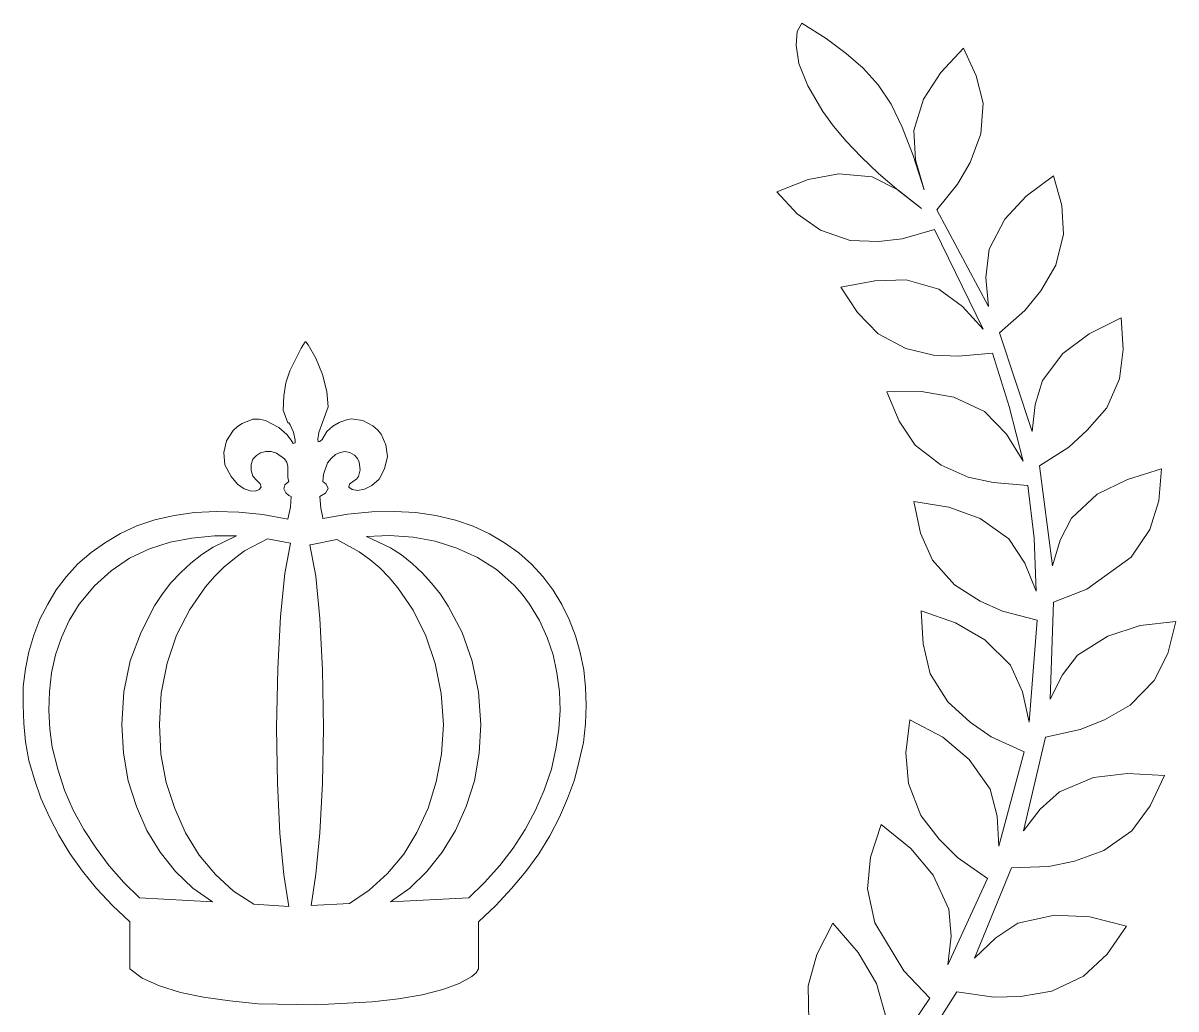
# Model space of a CAD drawing. Header units: inches. Extents: x -3.38 to 2.4, y -4.28 to 3.37.
# Drawn here: x -1.708 to -0.709, y -2.9 to -2.045 of the extents above; entities that cross this region are included whole.
import ezdxf

# ---------------------------------------------------------------- set-up
doc = ezdxf.new("R2010")
doc.units = ezdxf.units.IN
doc.header["$MEASUREMENT"] = 0
doc.layers.add('Katman 1', color=7, linetype='Continuous')

msp = doc.modelspace()

# ---------------------------------------------------------------- linework, layer by layer
at = {"layer": 'Katman 1', "color": 250, "lineweight": 9}
for points in [[(-1.0373, -2.05285), (-1.0373, -2.05285), (-1.0333, -2.04548), (-1.0333, -2.04548)], [(-1.0333, -2.04548), (-1.0333, -2.04548), (-1.01218, -2.05879), (-1.01218, -2.05879)], [(-1.03818, -2.06474), (-1.03818, -2.06474), (-1.0373, -2.05285), (-1.0373, -2.05285)], [(-1.03574, -2.08048), (-1.03574, -2.08048), (-1.03818, -2.06474), (-1.03818, -2.06474)], [(-1.01218, -2.05879), (-1.01218, -2.05879), (-0.99485, -2.07174), (-0.99485, -2.07174)], [(-0.91284, -2.08821), (-0.91284, -2.08821), (-0.89329, -2.06719), (-0.89329, -2.06719)], [(-0.89329, -2.06719), (-0.89329, -2.06719), (-0.88217, -2.09135), (-0.88217, -2.09135)], [(-0.99485, -2.07174), (-0.99485, -2.07174), (-0.98018, -2.08468), (-0.98018, -2.08468)], [(-1.02818, -2.09975), (-1.02818, -2.09975), (-1.03574, -2.08048), (-1.03574, -2.08048)], [(-0.98018, -2.08468), (-0.98018, -2.08468), (-0.96707, -2.09904), (-0.96707, -2.09904)], [(-0.92773, -2.1113), (-0.92773, -2.1113), (-0.91284, -2.08821), (-0.91284, -2.08821)], [(-0.88217, -2.09135), (-0.88217, -2.09135), (-0.87617, -2.11481), (-0.87617, -2.11481)], [(-1.01507, -2.12213), (-1.01507, -2.12213), (-1.02818, -2.09975), (-1.02818, -2.09975)], [(-0.96707, -2.09904), (-0.96707, -2.09904), (-0.95596, -2.11583), (-0.95596, -2.11583)], [(-0.95596, -2.11583), (-0.95596, -2.11583), (-0.94618, -2.13579), (-0.94618, -2.13579)], [(-0.93618, -2.13857), (-0.93618, -2.13857), (-0.92773, -2.1113), (-0.92773, -2.1113)], [(-0.87617, -2.11481), (-0.87617, -2.11481), (-0.87817, -2.14141), (-0.87817, -2.14141)], [(-1.00596, -2.13472), (-1.00596, -2.13472), (-1.01507, -2.12213), (-1.01507, -2.12213)], [(-0.99485, -2.14768), (-0.99485, -2.14768), (-1.00596, -2.13472), (-1.00596, -2.13472)], [(-0.94618, -2.13579), (-0.94618, -2.13579), (-0.93684, -2.16028), (-0.93684, -2.16028)], [(-0.98174, -2.16135), (-0.98174, -2.16135), (-0.99485, -2.14768), (-0.99485, -2.14768)], [(-0.93484, -2.16413), (-0.93484, -2.16413), (-0.93618, -2.13857), (-0.93618, -2.13857)], [(-0.87817, -2.14141), (-0.87817, -2.14141), (-0.88751, -2.16624), (-0.88751, -2.16624)], [(-0.96684, -2.1757), (-0.96684, -2.1757), (-0.98174, -2.16135), (-0.98174, -2.16135)], [(-0.93684, -2.16028), (-0.93684, -2.16028), (-0.92729, -2.19004), (-0.92729, -2.19004)], [(-0.92729, -2.19004), (-0.92729, -2.19004), (-0.93484, -2.16413), (-0.93484, -2.16413)], [(-0.88751, -2.16624), (-0.88751, -2.16624), (-0.89839, -2.18513), (-0.89839, -2.18513)], [(-1.02774, -2.18095), (-1.02774, -2.18095), (-1.00107, -2.17602), (-1.00107, -2.17602)], [(-1.00107, -2.17602), (-1.00107, -2.17602), (-0.9724, -2.17886), (-0.9724, -2.17886)], [(-0.94929, -2.19075), (-0.94929, -2.19075), (-0.96684, -2.1757), (-0.96684, -2.1757)], [(-0.83884, -2.19562), (-0.83884, -2.19562), (-0.81506, -2.17777), (-0.81506, -2.17777)], [(-0.81506, -2.17777), (-0.81506, -2.17777), (-0.80795, -2.2037), (-0.80795, -2.2037)], [(-1.05507, -2.1918), (-1.05507, -2.1918), (-1.02774, -2.18095), (-1.02774, -2.18095)], [(-0.9724, -2.17886), (-0.9724, -2.17886), (-0.95018, -2.19004), (-0.95018, -2.19004)], [(-0.89839, -2.18513), (-0.89839, -2.18513), (-0.91618, -2.20719), (-0.91618, -2.20719)], [(-1.0373, -2.21069), (-1.0373, -2.21069), (-1.05507, -2.1918), (-1.05507, -2.1918)], [(-0.95018, -2.19004), (-0.95018, -2.19004), (-0.92951, -2.20615), (-0.92951, -2.20615)], [(-0.92951, -2.20615), (-0.92951, -2.20615), (-0.94929, -2.19075), (-0.94929, -2.19075)], [(-0.85728, -2.21555), (-0.85728, -2.21555), (-0.83884, -2.19562), (-0.83884, -2.19562)], [(-0.91618, -2.20719), (-0.91618, -2.20719), (-0.8715, -2.29118), (-0.8715, -2.29118)], [(-0.80795, -2.2037), (-0.80795, -2.2037), (-0.80661, -2.22853), (-0.80661, -2.22853)], [(-1.01707, -2.22504), (-1.01707, -2.22504), (-1.0373, -2.21069), (-1.0373, -2.21069)], [(-0.87084, -2.24144), (-0.87084, -2.24144), (-0.85728, -2.21555), (-0.85728, -2.21555)], [(-0.99152, -2.23377), (-0.99152, -2.23377), (-1.01707, -2.22504), (-1.01707, -2.22504)], [(-0.91817, -2.22433), (-0.91817, -2.22433), (-0.94618, -2.23238), (-0.94618, -2.23238)], [(-0.87617, -2.31078), (-0.87617, -2.31078), (-0.91817, -2.22433), (-0.91817, -2.22433)], [(-0.96684, -2.23482), (-0.96684, -2.23482), (-0.99152, -2.23377), (-0.99152, -2.23377)], [(-0.94618, -2.23238), (-0.94618, -2.23238), (-0.96684, -2.23482), (-0.96684, -2.23482)], [(-0.80661, -2.22853), (-0.80661, -2.22853), (-0.81306, -2.25513), (-0.81306, -2.25513)], [(-0.87373, -2.26595), (-0.87373, -2.26595), (-0.87084, -2.24144), (-0.87084, -2.24144)], [(-0.81306, -2.25513), (-0.81306, -2.25513), (-0.82617, -2.27751), (-0.82617, -2.27751)], [(-0.96996, -2.26878), (-0.96996, -2.26878), (-0.94285, -2.26809), (-0.94285, -2.26809)], [(-0.94285, -2.26809), (-0.94285, -2.26809), (-0.91462, -2.27611), (-0.91462, -2.27611)], [(-0.8715, -2.29118), (-0.8715, -2.29118), (-0.87373, -2.26595), (-0.87373, -2.26595)], [(-0.99951, -2.27438), (-0.99951, -2.27438), (-0.96996, -2.26878), (-0.96996, -2.26878)], [(-0.98507, -2.29642), (-0.98507, -2.29642), (-0.99951, -2.27438), (-0.99951, -2.27438)], [(-0.91462, -2.27611), (-0.91462, -2.27611), (-0.89395, -2.29118), (-0.89395, -2.29118)], [(-0.82617, -2.27751), (-0.82617, -2.27751), (-0.83995, -2.29467), (-0.83995, -2.29467)], [(-0.96707, -2.31465), (-0.96707, -2.31465), (-0.98507, -2.29642), (-0.98507, -2.29642)], [(-0.89395, -2.29118), (-0.89395, -2.29118), (-0.87617, -2.31078), (-0.87617, -2.31078)], [(-0.83995, -2.29467), (-0.83995, -2.29467), (-0.86195, -2.31396), (-0.86195, -2.31396)], [(-0.78439, -2.31465), (-0.78439, -2.31465), (-0.75661, -2.301), (-0.75661, -2.301)], [(-0.75661, -2.301), (-0.75661, -2.301), (-0.75483, -2.32827), (-0.75483, -2.32827)], [(-0.94329, -2.32756), (-0.94329, -2.32756), (-0.96707, -2.31465), (-0.96707, -2.31465)], [(-0.86195, -2.31396), (-0.86195, -2.31396), (-0.83372, -2.39932), (-0.83372, -2.39932)], [(-0.80706, -2.3318), (-0.80706, -2.3318), (-0.78439, -2.31465), (-0.78439, -2.31465)], [(-1.4771, -2.34683), (-1.4771, -2.34683), (-1.46709, -2.32722), (-1.46709, -2.32722)], [(-1.46709, -2.32722), (-1.46709, -2.32722), (-1.46376, -2.32165), (-1.46376, -2.32165)], [(-1.46376, -2.32165), (-1.46376, -2.32165), (-1.46309, -2.32165), (-1.46309, -2.32165)], [(-1.46309, -2.32165), (-1.46309, -2.32165), (-1.46109, -2.32443), (-1.46109, -2.32443)], [(-1.46109, -2.32443), (-1.46109, -2.32443), (-1.45443, -2.336), (-1.45443, -2.336)], [(-0.91906, -2.33318), (-0.91906, -2.33318), (-0.94329, -2.32756), (-0.94329, -2.32756)], [(-1.45443, -2.336), (-1.45443, -2.336), (-1.44865, -2.34998), (-1.44865, -2.34998)], [(-0.89751, -2.33422), (-0.89751, -2.33422), (-0.91906, -2.33318), (-0.91906, -2.33318)], [(-0.86817, -2.33143), (-0.86817, -2.33143), (-0.89751, -2.33422), (-0.89751, -2.33422)], [(-0.8535, -2.37761), (-0.8535, -2.37761), (-0.86817, -2.33143), (-0.86817, -2.33143)], [(-0.82484, -2.35523), (-0.82484, -2.35523), (-0.80706, -2.3318), (-0.80706, -2.3318)], [(-0.75483, -2.32827), (-0.75483, -2.32827), (-0.75794, -2.35383), (-0.75794, -2.35383)], [(-1.48043, -2.35731), (-1.48043, -2.35731), (-1.4771, -2.34683), (-1.4771, -2.34683)], [(-1.4822, -2.36854), (-1.4822, -2.36854), (-1.48043, -2.35731), (-1.48043, -2.35731)], [(-1.44865, -2.34998), (-1.44865, -2.34998), (-1.44487, -2.36467), (-1.44487, -2.36467)], [(-0.83106, -2.37589), (-0.83106, -2.37589), (-0.82484, -2.35523), (-0.82484, -2.35523)], [(-0.75794, -2.35383), (-0.75794, -2.35383), (-0.76906, -2.37903), (-0.76906, -2.37903)], [(-1.44487, -2.36467), (-1.44487, -2.36467), (-1.44376, -2.378), (-1.44376, -2.378)], [(-0.95951, -2.36505), (-0.95951, -2.36505), (-0.92951, -2.36467), (-0.92951, -2.36467)], [(-0.94885, -2.39056), (-0.94885, -2.39056), (-0.95951, -2.36505), (-0.95951, -2.36505)], [(-0.92951, -2.36467), (-0.92951, -2.36467), (-0.90151, -2.36958), (-0.90151, -2.36958)], [(-1.48265, -2.38078), (-1.48265, -2.38078), (-1.4822, -2.36854), (-1.4822, -2.36854)], [(-1.44376, -2.378), (-1.44376, -2.378), (-1.45176, -2.40038), (-1.45176, -2.40038)], [(-0.90151, -2.36958), (-0.90151, -2.36958), (-0.87484, -2.38216), (-0.87484, -2.38216)], [(-0.8415, -2.4252), (-0.8415, -2.4252), (-0.8535, -2.37761), (-0.8535, -2.37761)], [(-0.83372, -2.39932), (-0.83372, -2.39932), (-0.83106, -2.37589), (-0.83106, -2.37589)], [(-1.47865, -2.39198), (-1.47865, -2.39198), (-1.48265, -2.38078), (-1.48265, -2.38078)], [(-0.87484, -2.38216), (-0.87484, -2.38216), (-0.85595, -2.40178), (-0.85595, -2.40178)], [(-0.76906, -2.37903), (-0.76906, -2.37903), (-0.78595, -2.39825), (-0.78595, -2.39825)], [(-1.52621, -2.39863), (-1.52621, -2.39863), (-1.52243, -2.39512), (-1.52243, -2.39512)], [(-1.52243, -2.39512), (-1.52243, -2.39512), (-1.51843, -2.39234), (-1.51843, -2.39234)], [(-1.51843, -2.39234), (-1.51843, -2.39234), (-1.5091, -2.38881), (-1.5091, -2.38881)], [(-1.5091, -2.38881), (-1.5091, -2.38881), (-1.50354, -2.38881), (-1.50354, -2.38881)], [(-1.50354, -2.38881), (-1.50354, -2.38881), (-1.49798, -2.38989), (-1.49798, -2.38989)], [(-1.49798, -2.38989), (-1.49798, -2.38989), (-1.48643, -2.39583), (-1.48643, -2.39583)], [(-1.48643, -2.39583), (-1.48643, -2.39583), (-1.47954, -2.40212), (-1.47954, -2.40212)], [(-1.47798, -2.39198), (-1.47798, -2.39198), (-1.47865, -2.39198), (-1.47865, -2.39198)], [(-1.47665, -2.39374), (-1.47665, -2.39374), (-1.47798, -2.39198), (-1.47798, -2.39198)], [(-1.47398, -2.40003), (-1.47398, -2.40003), (-1.47665, -2.39374), (-1.47665, -2.39374)], [(-1.44487, -2.39932), (-1.44487, -2.39932), (-1.43976, -2.39476), (-1.43976, -2.39476)], [(-1.43976, -2.39476), (-1.43976, -2.39476), (-1.4342, -2.39165), (-1.4342, -2.39165)], [(-1.4342, -2.39165), (-1.4342, -2.39165), (-1.42887, -2.38952), (-1.42887, -2.38952)], [(-1.42887, -2.38952), (-1.42887, -2.38952), (-1.42376, -2.38847), (-1.42376, -2.38847)], [(-1.42376, -2.38847), (-1.42376, -2.38847), (-1.41376, -2.38989), (-1.41376, -2.38989)], [(-1.41376, -2.38989), (-1.41376, -2.38989), (-1.40509, -2.39443), (-1.40509, -2.39443)], [(-1.40509, -2.39443), (-1.40509, -2.39443), (-1.40109, -2.39792), (-1.40109, -2.39792)], [(-1.40109, -2.39792), (-1.40109, -2.39792), (-1.39798, -2.40178), (-1.39798, -2.40178)], [(-0.93507, -2.41121), (-0.93507, -2.41121), (-0.94885, -2.39056), (-0.94885, -2.39056)], [(-1.53421, -2.41752), (-1.53421, -2.41752), (-1.53176, -2.40738), (-1.53176, -2.40738)], [(-1.53176, -2.40738), (-1.53176, -2.40738), (-1.52621, -2.39863), (-1.52621, -2.39863)], [(-1.47954, -2.40212), (-1.47954, -2.40212), (-1.47576, -2.40701), (-1.47576, -2.40701)], [(-1.47576, -2.40701), (-1.47576, -2.40701), (-1.47421, -2.40981), (-1.47421, -2.40981)], [(-1.47243, -2.40701), (-1.47243, -2.40701), (-1.47398, -2.40003), (-1.47398, -2.40003)], [(-1.47243, -2.40912), (-1.47243, -2.40912), (-1.47243, -2.40701), (-1.47243, -2.40701)], [(-1.45176, -2.40038), (-1.45176, -2.40038), (-1.45265, -2.40598), (-1.45265, -2.40598)], [(-1.45265, -2.40598), (-1.45265, -2.40598), (-1.45243, -2.40841), (-1.45243, -2.40841)], [(-1.45087, -2.4081), (-1.45087, -2.4081), (-1.44887, -2.40632), (-1.44887, -2.40632)], [(-1.44887, -2.40632), (-1.44887, -2.40632), (-1.44487, -2.39932), (-1.44487, -2.39932)], [(-1.39798, -2.40178), (-1.39798, -2.40178), (-1.39376, -2.41087), (-1.39376, -2.41087)], [(-0.85595, -2.40178), (-0.85595, -2.40178), (-0.8415, -2.4252), (-0.8415, -2.4252)], [(-0.78595, -2.39825), (-0.78595, -2.39825), (-0.80195, -2.41298), (-0.80195, -2.41298)], [(-1.53332, -2.42837), (-1.53332, -2.42837), (-1.53421, -2.41752), (-1.53421, -2.41752)], [(-1.50243, -2.41787), (-1.50243, -2.41787), (-1.50599, -2.42034), (-1.50599, -2.42034)], [(-1.49776, -2.41683), (-1.49776, -2.41683), (-1.50243, -2.41787), (-1.50243, -2.41787)], [(-1.4931, -2.41683), (-1.4931, -2.41683), (-1.49776, -2.41683), (-1.49776, -2.41683)], [(-1.48843, -2.41823), (-1.48843, -2.41823), (-1.4931, -2.41683), (-1.4931, -2.41683)], [(-1.47421, -2.40981), (-1.47421, -2.40981), (-1.47243, -2.40912), (-1.47243, -2.40912)], [(-1.45243, -2.40841), (-1.45243, -2.40841), (-1.45087, -2.4081), (-1.45087, -2.4081)], [(-1.43331, -2.41752), (-1.43331, -2.41752), (-1.43754, -2.41927), (-1.43754, -2.41927)], [(-1.42931, -2.41683), (-1.42931, -2.41683), (-1.43331, -2.41752), (-1.43331, -2.41752)], [(-1.42487, -2.41752), (-1.42487, -2.41752), (-1.42931, -2.41683), (-1.42931, -2.41683)], [(-1.42109, -2.41996), (-1.42109, -2.41996), (-1.42487, -2.41752), (-1.42487, -2.41752)], [(-1.39376, -2.41087), (-1.39376, -2.41087), (-1.39243, -2.42103), (-1.39243, -2.42103)], [(-0.91262, -2.42872), (-0.91262, -2.42872), (-0.93507, -2.41121), (-0.93507, -2.41121)], [(-0.80195, -2.41298), (-0.80195, -2.41298), (-0.82728, -2.42907), (-0.82728, -2.42907)], [(-1.5091, -2.42345), (-1.5091, -2.42345), (-1.51043, -2.42803), (-1.51043, -2.42803)], [(-1.50599, -2.42034), (-1.50599, -2.42034), (-1.5091, -2.42345), (-1.5091, -2.42345)], [(-1.48176, -2.42312), (-1.48176, -2.42312), (-1.48843, -2.41823), (-1.48843, -2.41823)], [(-1.47954, -2.42592), (-1.47954, -2.42592), (-1.48176, -2.42312), (-1.48176, -2.42312)], [(-1.47865, -2.42976), (-1.47865, -2.42976), (-1.47954, -2.42592), (-1.47954, -2.42592)], [(-1.44443, -2.42663), (-1.44443, -2.42663), (-1.44776, -2.43676), (-1.44776, -2.43676)], [(-1.44087, -2.42243), (-1.44087, -2.42243), (-1.44443, -2.42663), (-1.44443, -2.42663)], [(-1.43754, -2.41927), (-1.43754, -2.41927), (-1.44087, -2.42243), (-1.44087, -2.42243)], [(-1.41843, -2.42276), (-1.41843, -2.42276), (-1.42109, -2.41996), (-1.42109, -2.41996)], [(-1.41687, -2.42592), (-1.41687, -2.42592), (-1.41843, -2.42276), (-1.41843, -2.42276)], [(-1.41598, -2.43256), (-1.41598, -2.43256), (-1.41687, -2.42592), (-1.41687, -2.42592)], [(-1.39243, -2.42103), (-1.39243, -2.42103), (-1.39487, -2.43187), (-1.39487, -2.43187)], [(-1.52799, -2.43852), (-1.52799, -2.43852), (-1.53332, -2.42837), (-1.53332, -2.42837)], [(-1.51043, -2.42803), (-1.51043, -2.42803), (-1.51065, -2.43328), (-1.51065, -2.43328)], [(-1.51065, -2.43328), (-1.51065, -2.43328), (-1.5091, -2.43819), (-1.5091, -2.43819)], [(-1.47865, -2.43956), (-1.47865, -2.43956), (-1.47865, -2.42976), (-1.47865, -2.42976)], [(-1.44776, -2.43676), (-1.44776, -2.43676), (-1.44843, -2.44274), (-1.44843, -2.44274)], [(-1.41754, -2.43852), (-1.41754, -2.43852), (-1.41598, -2.43256), (-1.41598, -2.43256)], [(-1.39487, -2.43187), (-1.39487, -2.43187), (-1.39954, -2.44061), (-1.39954, -2.44061)], [(-0.88906, -2.4389), (-0.88906, -2.4389), (-0.91262, -2.42872), (-0.91262, -2.42872)], [(-0.82728, -2.42907), (-0.82728, -2.42907), (-0.81617, -2.51586), (-0.81617, -2.51586)], [(-0.75106, -2.44096), (-0.75106, -2.44096), (-0.7215, -2.43187), (-0.7215, -2.43187)], [(-0.7215, -2.43187), (-0.7215, -2.43187), (-0.72394, -2.4595), (-0.72394, -2.4595)], [(-1.52243, -2.44517), (-1.52243, -2.44517), (-1.52799, -2.43852), (-1.52799, -2.43852)], [(-1.51665, -2.44903), (-1.51665, -2.44903), (-1.52243, -2.44517), (-1.52243, -2.44517)], [(-1.5091, -2.43819), (-1.5091, -2.43819), (-1.50599, -2.44165), (-1.50599, -2.44165)], [(-1.50599, -2.44165), (-1.50599, -2.44165), (-1.50265, -2.44483), (-1.50265, -2.44483)], [(-1.50198, -2.44761), (-1.50198, -2.44761), (-1.50354, -2.44972), (-1.50354, -2.44972)], [(-1.50265, -2.44483), (-1.50265, -2.44483), (-1.50198, -2.44761), (-1.50198, -2.44761)], [(-1.4822, -2.44903), (-1.4822, -2.44903), (-1.48131, -2.44552), (-1.48131, -2.44552)], [(-1.48131, -2.44552), (-1.48131, -2.44552), (-1.47798, -2.44274), (-1.47798, -2.44274)], [(-1.47798, -2.44274), (-1.47798, -2.44274), (-1.47865, -2.43956), (-1.47865, -2.43956)], [(-1.44843, -2.44274), (-1.44843, -2.44274), (-1.44554, -2.44517), (-1.44554, -2.44517)], [(-1.44554, -2.44517), (-1.44554, -2.44517), (-1.44376, -2.44867), (-1.44376, -2.44867)], [(-1.42576, -2.44761), (-1.42576, -2.44761), (-1.42531, -2.44517), (-1.42531, -2.44517)], [(-1.42309, -2.44972), (-1.42309, -2.44972), (-1.42576, -2.44761), (-1.42576, -2.44761)], [(-1.42531, -2.44517), (-1.42531, -2.44517), (-1.42154, -2.44203), (-1.42154, -2.44203)], [(-1.42154, -2.44203), (-1.42154, -2.44203), (-1.41931, -2.44061), (-1.41931, -2.44061)], [(-1.41931, -2.44061), (-1.41931, -2.44061), (-1.41754, -2.43852), (-1.41754, -2.43852)], [(-1.40598, -2.44621), (-1.40598, -2.44621), (-1.4122, -2.44934), (-1.4122, -2.44934)], [(-1.39954, -2.44061), (-1.39954, -2.44061), (-1.40598, -2.44621), (-1.40598, -2.44621)], [(-0.86751, -2.44374), (-0.86751, -2.44374), (-0.88906, -2.4389), (-0.88906, -2.4389)], [(-0.8375, -2.44621), (-0.8375, -2.44621), (-0.86751, -2.44374), (-0.86751, -2.44374)], [(-0.83195, -2.49172), (-0.83195, -2.49172), (-0.8375, -2.44621), (-0.8375, -2.44621)], [(-0.77728, -2.45359), (-0.77728, -2.45359), (-0.75106, -2.44096), (-0.75106, -2.44096)], [(-1.51132, -2.45077), (-1.51132, -2.45077), (-1.51665, -2.44903), (-1.51665, -2.44903)], [(-1.50665, -2.45112), (-1.50665, -2.45112), (-1.51132, -2.45077), (-1.51132, -2.45077)], [(-1.50354, -2.44972), (-1.50354, -2.44972), (-1.50665, -2.45112), (-1.50665, -2.45112)], [(-1.48043, -2.45252), (-1.48043, -2.45252), (-1.4822, -2.44903), (-1.4822, -2.44903)], [(-1.47776, -2.45499), (-1.47776, -2.45499), (-1.48043, -2.45252), (-1.48043, -2.45252)], [(-1.47576, -2.4557), (-1.47576, -2.4557), (-1.47776, -2.45499), (-1.47776, -2.45499)], [(-1.47643, -2.46512), (-1.47643, -2.46512), (-1.47576, -2.4557), (-1.47576, -2.4557)], [(-1.44598, -2.45287), (-1.44598, -2.45287), (-1.45109, -2.4557), (-1.45109, -2.4557)], [(-1.45109, -2.4557), (-1.45109, -2.4557), (-1.4502, -2.46581), (-1.4502, -2.46581)], [(-1.44376, -2.44867), (-1.44376, -2.44867), (-1.44598, -2.45287), (-1.44598, -2.45287)], [(-1.41843, -2.45041), (-1.41843, -2.45041), (-1.42309, -2.44972), (-1.42309, -2.44972)], [(-1.4122, -2.44934), (-1.4122, -2.44934), (-1.41843, -2.45041), (-1.41843, -2.45041)], [(-0.7995, -2.47454), (-0.7995, -2.47454), (-0.77728, -2.45359), (-0.77728, -2.45359)], [(-1.47887, -2.47525), (-1.47887, -2.47525), (-1.47643, -2.46512), (-1.47643, -2.46512)], [(-1.4502, -2.46581), (-1.4502, -2.46581), (-1.44843, -2.47424), (-1.44843, -2.47424)], [(-0.9304, -2.48752), (-0.9304, -2.48752), (-0.93618, -2.46021), (-0.93618, -2.46021)], [(-0.93618, -2.46021), (-0.93618, -2.46021), (-0.90595, -2.46512), (-0.90595, -2.46512)], [(-0.90595, -2.46512), (-0.90595, -2.46512), (-0.87884, -2.47492), (-0.87884, -2.47492)], [(-0.72394, -2.4595), (-0.72394, -2.4595), (-0.73172, -2.48439), (-0.73172, -2.48439)], [(-1.60955, -2.48121), (-1.60955, -2.48121), (-1.59399, -2.47594), (-1.59399, -2.47594)], [(-1.59399, -2.47594), (-1.59399, -2.47594), (-1.57732, -2.47212), (-1.57732, -2.47212)], [(-1.57732, -2.47212), (-1.57732, -2.47212), (-1.55976, -2.46966), (-1.55976, -2.46966)], [(-1.55976, -2.46966), (-1.55976, -2.46966), (-1.54065, -2.46863), (-1.54065, -2.46863)], [(-1.54065, -2.46863), (-1.54065, -2.46863), (-1.5211, -2.46932), (-1.5211, -2.46932)], [(-1.5211, -2.46932), (-1.5211, -2.46932), (-1.50043, -2.47141), (-1.50043, -2.47141)], [(-1.50043, -2.47141), (-1.50043, -2.47141), (-1.47887, -2.47525), (-1.47887, -2.47525)], [(-1.44843, -2.47492), (-1.44843, -2.47492), (-1.42665, -2.47105), (-1.42665, -2.47105)], [(-1.44843, -2.47424), (-1.44843, -2.47424), (-1.44843, -2.47492), (-1.44843, -2.47492)], [(-1.42665, -2.47105), (-1.42665, -2.47105), (-1.40598, -2.46896), (-1.40598, -2.46896)], [(-1.40598, -2.46896), (-1.40598, -2.46896), (-1.3862, -2.46863), (-1.3862, -2.46863)], [(-1.3862, -2.46863), (-1.3862, -2.46863), (-1.36776, -2.46966), (-1.36776, -2.46966)], [(-1.36776, -2.46966), (-1.36776, -2.46966), (-1.35043, -2.47212), (-1.35043, -2.47212)], [(-1.35043, -2.47212), (-1.35043, -2.47212), (-1.33353, -2.47632), (-1.33353, -2.47632)], [(-1.33353, -2.47632), (-1.33353, -2.47632), (-1.3182, -2.48157), (-1.3182, -2.48157)], [(-0.87884, -2.47492), (-0.87884, -2.47492), (-0.85395, -2.49243), (-0.85395, -2.49243)], [(-0.8095, -2.49348), (-0.8095, -2.49348), (-0.7995, -2.47454), (-0.7995, -2.47454)], [(-1.63688, -2.49554), (-1.63688, -2.49554), (-1.62377, -2.48788), (-1.62377, -2.48788)], [(-1.62377, -2.48788), (-1.62377, -2.48788), (-1.60955, -2.48121), (-1.60955, -2.48121)], [(-1.3182, -2.48157), (-1.3182, -2.48157), (-1.30398, -2.48821), (-1.30398, -2.48821)], [(-0.91996, -2.51097), (-0.91996, -2.51097), (-0.9304, -2.48752), (-0.9304, -2.48752)], [(-0.73172, -2.48439), (-0.73172, -2.48439), (-0.74772, -2.50819), (-0.74772, -2.50819)], [(-1.64933, -2.50432), (-1.64933, -2.50432), (-1.63688, -2.49554), (-1.63688, -2.49554)], [(-1.58066, -2.49521), (-1.58066, -2.49521), (-1.59866, -2.50117), (-1.59866, -2.50117)], [(-1.56199, -2.49172), (-1.56199, -2.49172), (-1.58066, -2.49521), (-1.58066, -2.49521)], [(-1.54243, -2.48996), (-1.54243, -2.48996), (-1.56199, -2.49172), (-1.56199, -2.49172)], [(-1.54332, -2.49977), (-1.54332, -2.49977), (-1.5231, -2.48996), (-1.5231, -2.48996)], [(-1.5231, -2.48996), (-1.5231, -2.48996), (-1.54243, -2.48996), (-1.54243, -2.48996)], [(-1.49643, -2.49243), (-1.49643, -2.49243), (-1.51621, -2.50294), (-1.51621, -2.50294)], [(-1.47643, -2.49628), (-1.47643, -2.49628), (-1.49643, -2.49243), (-1.49643, -2.49243)], [(-1.48131, -2.52252), (-1.48131, -2.52252), (-1.47643, -2.49628), (-1.47643, -2.49628)], [(-1.45976, -2.49766), (-1.45976, -2.49766), (-1.45443, -2.52464), (-1.45443, -2.52464)], [(-1.45909, -2.49766), (-1.45909, -2.49766), (-1.45976, -2.49766), (-1.45976, -2.49766)], [(-1.4362, -2.49312), (-1.4362, -2.49312), (-1.45909, -2.49766), (-1.45909, -2.49766)], [(-1.41687, -2.50361), (-1.41687, -2.50361), (-1.4362, -2.49312), (-1.4362, -2.49312)], [(-1.41043, -2.4903), (-1.41043, -2.4903), (-1.39065, -2.48961), (-1.39065, -2.48961)], [(-1.38976, -2.50012), (-1.38976, -2.50012), (-1.41043, -2.4903), (-1.41043, -2.4903)], [(-1.39065, -2.48961), (-1.39065, -2.48961), (-1.3702, -2.49099), (-1.3702, -2.49099)], [(-1.3702, -2.49099), (-1.3702, -2.49099), (-1.35109, -2.49452), (-1.35109, -2.49452)], [(-1.35109, -2.49452), (-1.35109, -2.49452), (-1.3322, -2.50048), (-1.3322, -2.50048)], [(-1.30398, -2.48821), (-1.30398, -2.48821), (-1.29086, -2.49592), (-1.29086, -2.49592)], [(-1.29086, -2.49592), (-1.29086, -2.49592), (-1.27864, -2.50463), (-1.27864, -2.50463)], [(-0.85395, -2.49243), (-0.85395, -2.49243), (-0.83995, -2.51339), (-0.83995, -2.51339)], [(-0.83017, -2.53791), (-0.83017, -2.53791), (-0.83195, -2.49172), (-0.83195, -2.49172)], [(-0.81617, -2.51586), (-0.81617, -2.51586), (-0.8095, -2.49348), (-0.8095, -2.49348)], [(-1.66066, -2.5141), (-1.66066, -2.5141), (-1.64933, -2.50432), (-1.64933, -2.50432)], [(-1.59866, -2.50117), (-1.59866, -2.50117), (-1.61599, -2.50921), (-1.61599, -2.50921)], [(-1.56288, -2.51339), (-1.56288, -2.51339), (-1.55332, -2.50608), (-1.55332, -2.50608)], [(-1.55332, -2.50608), (-1.55332, -2.50608), (-1.54332, -2.49977), (-1.54332, -2.49977)], [(-1.51621, -2.50294), (-1.51621, -2.50294), (-1.5251, -2.50957), (-1.5251, -2.50957)], [(-1.40754, -2.51028), (-1.40754, -2.51028), (-1.41687, -2.50361), (-1.41687, -2.50361)], [(-1.3802, -2.50641), (-1.3802, -2.50641), (-1.38976, -2.50012), (-1.38976, -2.50012)], [(-1.37087, -2.51377), (-1.37087, -2.51377), (-1.3802, -2.50641), (-1.3802, -2.50641)], [(-1.3322, -2.50048), (-1.3322, -2.50048), (-1.31442, -2.5085), (-1.31442, -2.5085)], [(-1.27864, -2.50463), (-1.27864, -2.50463), (-1.26753, -2.51446), (-1.26753, -2.51446)], [(-1.67066, -2.52494), (-1.67066, -2.52494), (-1.66066, -2.5141), (-1.66066, -2.5141)], [(-1.61599, -2.50921), (-1.61599, -2.50921), (-1.63199, -2.52006), (-1.63199, -2.52006)], [(-1.57155, -2.52146), (-1.57155, -2.52146), (-1.56288, -2.51339), (-1.56288, -2.51339)], [(-1.53421, -2.5169), (-1.53421, -2.5169), (-1.54243, -2.52494), (-1.54243, -2.52494)], [(-1.5251, -2.50957), (-1.5251, -2.50957), (-1.53421, -2.5169), (-1.53421, -2.5169)], [(-1.39887, -2.51761), (-1.39887, -2.51761), (-1.40754, -2.51028), (-1.40754, -2.51028)], [(-1.39087, -2.52602), (-1.39087, -2.52602), (-1.39887, -2.51761), (-1.39887, -2.51761)], [(-1.3622, -2.52183), (-1.3622, -2.52183), (-1.37087, -2.51377), (-1.37087, -2.51377)], [(-1.31442, -2.5085), (-1.31442, -2.5085), (-1.29798, -2.51904), (-1.29798, -2.51904)], [(-1.26753, -2.51446), (-1.26753, -2.51446), (-1.25753, -2.52532), (-1.25753, -2.52532)], [(-0.90106, -2.53233), (-0.90106, -2.53233), (-0.91996, -2.51097), (-0.91996, -2.51097)], [(-0.83995, -2.51339), (-0.83995, -2.51339), (-0.83017, -2.53791), (-0.83017, -2.53791)], [(-0.74772, -2.50819), (-0.74772, -2.50819), (-0.78639, -2.53617), (-0.78639, -2.53617)], [(-1.67955, -2.5365), (-1.67955, -2.5365), (-1.67066, -2.52494), (-1.67066, -2.52494)], [(-1.63199, -2.52006), (-1.63199, -2.52006), (-1.64644, -2.53301), (-1.64644, -2.53301)], [(-1.58021, -2.53055), (-1.58021, -2.53055), (-1.57155, -2.52146), (-1.57155, -2.52146)], [(-1.54243, -2.52494), (-1.54243, -2.52494), (-1.55021, -2.53406), (-1.55021, -2.53406)], [(-1.48509, -2.55959), (-1.48509, -2.55959), (-1.48131, -2.52252), (-1.48131, -2.52252)], [(-1.45443, -2.52464), (-1.45443, -2.52464), (-1.45109, -2.56137), (-1.45109, -2.56137)], [(-1.38331, -2.53477), (-1.38331, -2.53477), (-1.39087, -2.52602), (-1.39087, -2.52602)], [(-1.3542, -2.53093), (-1.3542, -2.53093), (-1.3622, -2.52183), (-1.3622, -2.52183)], [(-1.29798, -2.51904), (-1.29798, -2.51904), (-1.29042, -2.52566), (-1.29042, -2.52566)], [(-1.29042, -2.52566), (-1.29042, -2.52566), (-1.28264, -2.53266), (-1.28264, -2.53266)], [(-1.25753, -2.52532), (-1.25753, -2.52532), (-1.24886, -2.53688), (-1.24886, -2.53688)], [(-1.68688, -2.5491), (-1.68688, -2.5491), (-1.67955, -2.5365), (-1.67955, -2.5365)], [(-1.64644, -2.53301), (-1.64644, -2.53301), (-1.65955, -2.5491), (-1.65955, -2.5491)], [(-1.58732, -2.53999), (-1.58732, -2.53999), (-1.58021, -2.53055), (-1.58021, -2.53055)], [(-1.55021, -2.53406), (-1.55021, -2.53406), (-1.56377, -2.55366), (-1.56377, -2.55366)], [(-1.3702, -2.55435), (-1.3702, -2.55435), (-1.38331, -2.53477), (-1.38331, -2.53477)], [(-1.34642, -2.54037), (-1.34642, -2.54037), (-1.3542, -2.53093), (-1.3542, -2.53093)], [(-1.28264, -2.53266), (-1.28264, -2.53266), (-1.27575, -2.54037), (-1.27575, -2.54037)], [(-1.24886, -2.53688), (-1.24886, -2.53688), (-1.2413, -2.54946), (-1.2413, -2.54946)], [(-0.87884, -2.54631), (-0.87884, -2.54631), (-0.90106, -2.53233), (-0.90106, -2.53233)], [(-0.78639, -2.53617), (-0.78639, -2.53617), (-0.81506, -2.54737), (-0.81506, -2.54737)], [(-1.59444, -2.5505), (-1.59444, -2.5505), (-1.58732, -2.53999), (-1.58732, -2.53999)], [(-1.33976, -2.55086), (-1.33976, -2.55086), (-1.34642, -2.54037), (-1.34642, -2.54037)], [(-1.27575, -2.54037), (-1.27575, -2.54037), (-1.2693, -2.5491), (-1.2693, -2.5491)], [(-0.8595, -2.55506), (-0.8595, -2.55506), (-0.87884, -2.54631), (-0.87884, -2.54631)], [(-0.81506, -2.54737), (-0.81506, -2.54737), (-0.81817, -2.63133), (-0.81817, -2.63133)], [(-1.69377, -2.56206), (-1.69377, -2.56206), (-1.68688, -2.5491), (-1.68688, -2.5491)], [(-1.65955, -2.5491), (-1.65955, -2.5491), (-1.66822, -2.56311), (-1.66822, -2.56311)], [(-1.60599, -2.57326), (-1.60599, -2.57326), (-1.59444, -2.5505), (-1.59444, -2.5505)], [(-1.56377, -2.55366), (-1.56377, -2.55366), (-1.5751, -2.57604), (-1.5751, -2.57604)], [(-1.35909, -2.57642), (-1.35909, -2.57642), (-1.3702, -2.55435), (-1.3702, -2.55435)], [(-1.32776, -2.57361), (-1.32776, -2.57361), (-1.33976, -2.55086), (-1.33976, -2.55086)], [(-1.2693, -2.5491), (-1.2693, -2.5491), (-1.26064, -2.56311), (-1.26064, -2.56311)], [(-1.2413, -2.54946), (-1.2413, -2.54946), (-1.23486, -2.56239), (-1.23486, -2.56239)], [(-0.92818, -2.58342), (-0.92818, -2.58342), (-0.92973, -2.5547), (-0.92973, -2.5547)], [(-0.92973, -2.5547), (-0.92973, -2.5547), (-0.90018, -2.56521), (-0.90018, -2.56521)], [(-0.82928, -2.56277), (-0.82928, -2.56277), (-0.8595, -2.55506), (-0.8595, -2.55506)], [(-1.69889, -2.57604), (-1.69889, -2.57604), (-1.69377, -2.56206), (-1.69377, -2.56206)], [(-1.66822, -2.56311), (-1.66822, -2.56311), (-1.67489, -2.57781), (-1.67489, -2.57781)], [(-1.48754, -2.60511), (-1.48754, -2.60511), (-1.48509, -2.55959), (-1.48509, -2.55959)], [(-1.45109, -2.56137), (-1.45109, -2.56137), (-1.44865, -2.6058), (-1.44865, -2.6058)], [(-1.26064, -2.56311), (-1.26064, -2.56311), (-1.25397, -2.57781), (-1.25397, -2.57781)], [(-1.23486, -2.56239), (-1.23486, -2.56239), (-1.2293, -2.57642), (-1.2293, -2.57642)], [(-0.90018, -2.56521), (-0.90018, -2.56521), (-0.87462, -2.57991), (-0.87462, -2.57991)], [(-0.83617, -2.65131), (-0.83617, -2.65131), (-0.82928, -2.56277), (-0.82928, -2.56277)], [(-0.76817, -2.57675), (-0.76817, -2.57675), (-0.73994, -2.56766), (-0.73994, -2.56766)], [(-0.73994, -2.56766), (-0.73994, -2.56766), (-0.70905, -2.56417), (-0.70905, -2.56417)], [(-0.70905, -2.56417), (-0.70905, -2.56417), (-0.71617, -2.5918), (-0.71617, -2.5918)], [(-1.70311, -2.59039), (-1.70311, -2.59039), (-1.69889, -2.57604), (-1.69889, -2.57604)], [(-1.67489, -2.57781), (-1.67489, -2.57781), (-1.68022, -2.59286), (-1.68022, -2.59286)], [(-1.61532, -2.59811), (-1.61532, -2.59811), (-1.60599, -2.57326), (-1.60599, -2.57326)], [(-1.5751, -2.57604), (-1.5751, -2.57604), (-1.58332, -2.60022), (-1.58332, -2.60022)], [(-1.35109, -2.60055), (-1.35109, -2.60055), (-1.35909, -2.57642), (-1.35909, -2.57642)], [(-1.31909, -2.59846), (-1.31909, -2.59846), (-1.32776, -2.57361), (-1.32776, -2.57361)], [(-1.25397, -2.57781), (-1.25397, -2.57781), (-1.24886, -2.59286), (-1.24886, -2.59286)], [(-1.2293, -2.57642), (-1.2293, -2.57642), (-1.22553, -2.59078), (-1.22553, -2.59078)], [(-0.79439, -2.59319), (-0.79439, -2.59319), (-0.76817, -2.57675), (-0.76817, -2.57675)], [(-0.92218, -2.60931), (-0.92218, -2.60931), (-0.92818, -2.58342), (-0.92818, -2.58342)], [(-0.87462, -2.57991), (-0.87462, -2.57991), (-0.85239, -2.60195), (-0.85239, -2.60195)], [(-1.706, -2.60511), (-1.706, -2.60511), (-1.70311, -2.59039), (-1.70311, -2.59039)], [(-1.68022, -2.59286), (-1.68022, -2.59286), (-1.68355, -2.6086), (-1.68355, -2.6086)], [(-1.24886, -2.59286), (-1.24886, -2.59286), (-1.24553, -2.6086), (-1.24553, -2.6086)], [(-1.22553, -2.59078), (-1.22553, -2.59078), (-1.22219, -2.6058), (-1.22219, -2.6058)], [(-0.80728, -2.61037), (-0.80728, -2.61037), (-0.79439, -2.59319), (-0.79439, -2.59319)], [(-0.71617, -2.5918), (-0.71617, -2.5918), (-0.72794, -2.61526), (-0.72794, -2.61526)], [(-1.70822, -2.62051), (-1.70822, -2.62051), (-1.706, -2.60511), (-1.706, -2.60511)], [(-1.62088, -2.62504), (-1.62088, -2.62504), (-1.61532, -2.59811), (-1.61532, -2.59811)], [(-1.58332, -2.60022), (-1.58332, -2.60022), (-1.58844, -2.62611), (-1.58844, -2.62611)], [(-1.48843, -2.65622), (-1.48843, -2.65622), (-1.48754, -2.60511), (-1.48754, -2.60511)], [(-1.44865, -2.6058), (-1.44865, -2.6058), (-1.44798, -2.65622), (-1.44798, -2.65622)], [(-1.34598, -2.62644), (-1.34598, -2.62644), (-1.35109, -2.60055), (-1.35109, -2.60055)], [(-1.31353, -2.62542), (-1.31353, -2.62542), (-1.31909, -2.59846), (-1.31909, -2.59846)], [(-1.22219, -2.6058), (-1.22219, -2.6058), (-1.22063, -2.62086), (-1.22063, -2.62086)], [(-0.85239, -2.60195), (-0.85239, -2.60195), (-0.84195, -2.62504), (-0.84195, -2.62504)], [(-1.68355, -2.6086), (-1.68355, -2.6086), (-1.68533, -2.62473), (-1.68533, -2.62473)], [(-1.24553, -2.6086), (-1.24553, -2.6086), (-1.2433, -2.62473), (-1.2433, -2.62473)], [(-0.90662, -2.6338), (-0.90662, -2.6338), (-0.92218, -2.60931), (-0.92218, -2.60931)], [(-0.81817, -2.63133), (-0.81817, -2.63133), (-0.80728, -2.61037), (-0.80728, -2.61037)], [(-0.72794, -2.61526), (-0.72794, -2.61526), (-0.74861, -2.6366), (-0.74861, -2.6366)], [(-1.70822, -2.63627), (-1.70822, -2.63627), (-1.70822, -2.62051), (-1.70822, -2.62051)], [(-1.68533, -2.62473), (-1.68533, -2.62473), (-1.686, -2.6408), (-1.686, -2.6408)], [(-1.62266, -2.6534), (-1.62266, -2.6534), (-1.62088, -2.62504), (-1.62088, -2.62504)], [(-1.58844, -2.62611), (-1.58844, -2.62611), (-1.58999, -2.6534), (-1.58999, -2.6534)], [(-1.34398, -2.6534), (-1.34398, -2.6534), (-1.34598, -2.62644), (-1.34598, -2.62644)], [(-1.31153, -2.6534), (-1.31153, -2.6534), (-1.31353, -2.62542), (-1.31353, -2.62542)], [(-1.2433, -2.62473), (-1.2433, -2.62473), (-1.24286, -2.6408), (-1.24286, -2.6408)], [(-1.22063, -2.62086), (-1.22063, -2.62086), (-1.22019, -2.6366), (-1.22019, -2.6366)], [(-0.84195, -2.62504), (-0.84195, -2.62504), (-0.83617, -2.65131), (-0.83617, -2.65131)], [(-1.70755, -2.65235), (-1.70755, -2.65235), (-1.70822, -2.63627), (-1.70822, -2.63627)], [(-1.22019, -2.6366), (-1.22019, -2.6366), (-1.22086, -2.65271), (-1.22086, -2.65271)], [(-0.88751, -2.65131), (-0.88751, -2.65131), (-0.90662, -2.6338), (-0.90662, -2.6338)], [(-0.74861, -2.6366), (-0.74861, -2.6366), (-0.77083, -2.6492), (-0.77083, -2.6492)], [(-1.686, -2.6408), (-1.686, -2.6408), (-1.68511, -2.65724), (-1.68511, -2.65724)], [(-1.24286, -2.6408), (-1.24286, -2.6408), (-1.24375, -2.65724), (-1.24375, -2.65724)], [(-1.706, -2.66844), (-1.706, -2.66844), (-1.70755, -2.65235), (-1.70755, -2.65235)], [(-1.68511, -2.65724), (-1.68511, -2.65724), (-1.68289, -2.673), (-1.68289, -2.673)], [(-1.62111, -2.67822), (-1.62111, -2.67822), (-1.62266, -2.6534), (-1.62266, -2.6534)], [(-1.58999, -2.6534), (-1.58999, -2.6534), (-1.58888, -2.67893), (-1.58888, -2.67893)], [(-1.48776, -2.70451), (-1.48776, -2.70451), (-1.48843, -2.65622), (-1.48843, -2.65622)], [(-1.44798, -2.65622), (-1.44798, -2.65622), (-1.44865, -2.70414), (-1.44865, -2.70414)], [(-1.34553, -2.67893), (-1.34553, -2.67893), (-1.34398, -2.6534), (-1.34398, -2.6534)], [(-1.31286, -2.67822), (-1.31286, -2.67822), (-1.31153, -2.6534), (-1.31153, -2.6534)], [(-1.24375, -2.65724), (-1.24375, -2.65724), (-1.2462, -2.673), (-1.2462, -2.673)], [(-1.22086, -2.65271), (-1.22086, -2.65271), (-1.22264, -2.6688), (-1.22264, -2.6688)], [(-0.94307, -2.67791), (-0.94307, -2.67791), (-0.93973, -2.6492), (-0.93973, -2.6492)], [(-0.93973, -2.6492), (-0.93973, -2.6492), (-0.91106, -2.66427), (-0.91106, -2.66427)], [(-0.86928, -2.66391), (-0.86928, -2.66391), (-0.88751, -2.65131), (-0.88751, -2.65131)], [(-0.79194, -2.65762), (-0.79194, -2.65762), (-0.82217, -2.66427), (-0.82217, -2.66427)], [(-0.77083, -2.6492), (-0.77083, -2.6492), (-0.79194, -2.65762), (-0.79194, -2.65762)], [(-0.91106, -2.66427), (-0.91106, -2.66427), (-0.88817, -2.68351), (-0.88817, -2.68351)], [(-0.84061, -2.67687), (-0.84061, -2.67687), (-0.86928, -2.66391), (-0.86928, -2.66391)], [(-0.82217, -2.66427), (-0.82217, -2.66427), (-0.84128, -2.74545), (-0.84128, -2.74545)], [(-1.70311, -2.68456), (-1.70311, -2.68456), (-1.706, -2.66844), (-1.706, -2.66844)], [(-1.68289, -2.673), (-1.68289, -2.673), (-1.67822, -2.69189), (-1.67822, -2.69189)], [(-1.2462, -2.673), (-1.2462, -2.673), (-1.25019, -2.69189), (-1.25019, -2.69189)], [(-1.22264, -2.6688), (-1.22264, -2.6688), (-1.22619, -2.68491), (-1.22619, -2.68491)], [(-0.86261, -2.75876), (-0.86261, -2.75876), (-0.84061, -2.67687), (-0.84061, -2.67687)], [(-1.69844, -2.70102), (-1.69844, -2.70102), (-1.70311, -2.68456), (-1.70311, -2.68456)], [(-1.61711, -2.70204), (-1.61711, -2.70204), (-1.62111, -2.67822), (-1.62111, -2.67822)], [(-1.58888, -2.67893), (-1.58888, -2.67893), (-1.58421, -2.70344), (-1.58421, -2.70344)], [(-1.3502, -2.70313), (-1.3502, -2.70313), (-1.34553, -2.67893), (-1.34553, -2.67893)], [(-1.31709, -2.70204), (-1.31709, -2.70204), (-1.31286, -2.67822), (-1.31286, -2.67822)], [(-1.22619, -2.68491), (-1.22619, -2.68491), (-1.23019, -2.70136), (-1.23019, -2.70136)], [(-0.94084, -2.70451), (-0.94084, -2.70451), (-0.94307, -2.67791), (-0.94307, -2.67791)], [(-0.88817, -2.68351), (-0.88817, -2.68351), (-0.86995, -2.7094), (-0.86995, -2.7094)], [(-1.67822, -2.69189), (-1.67822, -2.69189), (-1.67244, -2.71011), (-1.67244, -2.71011)], [(-1.25019, -2.69189), (-1.25019, -2.69189), (-1.25664, -2.71011), (-1.25664, -2.71011)], [(-0.78061, -2.69924), (-0.78061, -2.69924), (-0.75106, -2.69576), (-0.75106, -2.69576)], [(-0.75106, -2.69576), (-0.75106, -2.69576), (-0.71905, -2.69749), (-0.71905, -2.69749)], [(-0.71905, -2.69749), (-0.71905, -2.69749), (-0.73128, -2.72376), (-0.73128, -2.72376)], [(-1.69289, -2.71709), (-1.69289, -2.71709), (-1.69844, -2.70102), (-1.69844, -2.70102)], [(-1.60999, -2.72444), (-1.60999, -2.72444), (-1.61711, -2.70204), (-1.61711, -2.70204)], [(-1.58421, -2.70344), (-1.58421, -2.70344), (-1.57666, -2.72618), (-1.57666, -2.72618)], [(-1.48576, -2.74756), (-1.48576, -2.74756), (-1.48776, -2.70451), (-1.48776, -2.70451)], [(-1.44865, -2.70414), (-1.44865, -2.70414), (-1.45087, -2.7472), (-1.45087, -2.7472)], [(-1.35709, -2.72582), (-1.35709, -2.72582), (-1.3502, -2.70313), (-1.3502, -2.70313)], [(-1.3242, -2.72444), (-1.3242, -2.72444), (-1.31709, -2.70204), (-1.31709, -2.70204)], [(-1.23019, -2.70136), (-1.23019, -2.70136), (-1.23642, -2.71745), (-1.23642, -2.71745)], [(-0.93017, -2.73216), (-0.93017, -2.73216), (-0.94084, -2.70451), (-0.94084, -2.70451)], [(-0.80994, -2.71152), (-0.80994, -2.71152), (-0.78061, -2.69924), (-0.78061, -2.69924)], [(-1.68533, -2.73356), (-1.68533, -2.73356), (-1.69289, -2.71709), (-1.69289, -2.71709)], [(-1.67244, -2.71011), (-1.67244, -2.71011), (-1.66466, -2.72761), (-1.66466, -2.72761)], [(-1.25664, -2.71011), (-1.25664, -2.71011), (-1.26419, -2.72761), (-1.26419, -2.72761)], [(-1.23642, -2.71745), (-1.23642, -2.71745), (-1.2433, -2.73356), (-1.2433, -2.73356)], [(-0.86995, -2.7094), (-0.86995, -2.7094), (-0.86395, -2.73285), (-0.86395, -2.73285)], [(-0.82661, -2.72654), (-0.82661, -2.72654), (-0.80994, -2.71152), (-0.80994, -2.71152)], [(-1.66466, -2.72761), (-1.66466, -2.72761), (-1.65555, -2.74438), (-1.65555, -2.74438)], [(-1.60088, -2.74509), (-1.60088, -2.74509), (-1.60999, -2.72444), (-1.60999, -2.72444)], [(-1.57666, -2.72618), (-1.57666, -2.72618), (-1.56755, -2.7472), (-1.56755, -2.7472)], [(-1.36687, -2.74685), (-1.36687, -2.74685), (-1.35709, -2.72582), (-1.35709, -2.72582)], [(-1.33331, -2.74509), (-1.33331, -2.74509), (-1.3242, -2.72444), (-1.3242, -2.72444)], [(-1.26419, -2.72761), (-1.26419, -2.72761), (-1.27308, -2.74438), (-1.27308, -2.74438)], [(-0.84128, -2.74545), (-0.84128, -2.74545), (-0.82661, -2.72654), (-0.82661, -2.72654)], [(-0.73128, -2.72376), (-0.73128, -2.72376), (-0.74728, -2.74545), (-0.74728, -2.74545)], [(-1.67733, -2.74929), (-1.67733, -2.74929), (-1.68533, -2.73356), (-1.68533, -2.73356)], [(-1.2433, -2.73356), (-1.2433, -2.73356), (-1.25175, -2.74965), (-1.25175, -2.74965)], [(-0.9144, -2.75278), (-0.9144, -2.75278), (-0.93017, -2.73216), (-0.93017, -2.73216)], [(-0.86395, -2.73285), (-0.86395, -2.73285), (-0.86261, -2.75876), (-0.86261, -2.75876)], [(-1.65555, -2.74438), (-1.65555, -2.74438), (-1.64488, -2.76052), (-1.64488, -2.76052)], [(-1.58932, -2.764), (-1.58932, -2.764), (-1.60088, -2.74509), (-1.60088, -2.74509)], [(-1.56755, -2.7472), (-1.56755, -2.7472), (-1.55555, -2.76647), (-1.55555, -2.76647)], [(-1.4822, -2.7836), (-1.4822, -2.7836), (-1.48576, -2.74756), (-1.48576, -2.74756)], [(-1.45087, -2.7472), (-1.45087, -2.7472), (-1.45443, -2.78289), (-1.45443, -2.78289)], [(-1.3782, -2.76576), (-1.3782, -2.76576), (-1.36687, -2.74685), (-1.36687, -2.74685)], [(-1.34487, -2.764), (-1.34487, -2.764), (-1.33331, -2.74509), (-1.33331, -2.74509)], [(-1.27308, -2.74438), (-1.27308, -2.74438), (-1.28353, -2.76052), (-1.28353, -2.76052)], [(-0.97373, -2.7682), (-0.97373, -2.7682), (-0.96462, -2.73987), (-0.96462, -2.73987)], [(-0.96462, -2.73987), (-0.96462, -2.73987), (-0.93884, -2.76083), (-0.93884, -2.76083)], [(-0.74728, -2.74545), (-0.74728, -2.74545), (-0.7715, -2.7626), (-0.7715, -2.7626)], [(-1.66755, -2.76505), (-1.66755, -2.76505), (-1.67733, -2.74929), (-1.67733, -2.74929)], [(-1.25175, -2.74965), (-1.25175, -2.74965), (-1.26131, -2.76541), (-1.26131, -2.76541)], [(-0.89839, -2.76854), (-0.89839, -2.76854), (-0.9144, -2.75278), (-0.9144, -2.75278)], [(-1.65666, -2.78043), (-1.65666, -2.78043), (-1.66755, -2.76505), (-1.66755, -2.76505)], [(-1.64488, -2.76052), (-1.64488, -2.76052), (-1.63355, -2.77589), (-1.63355, -2.77589)], [(-1.57621, -2.78081), (-1.57621, -2.78081), (-1.58932, -2.764), (-1.58932, -2.764)], [(-1.55555, -2.76647), (-1.55555, -2.76647), (-1.54154, -2.78325), (-1.54154, -2.78325)], [(-1.39243, -2.78254), (-1.39243, -2.78254), (-1.3782, -2.76576), (-1.3782, -2.76576)], [(-1.3582, -2.78081), (-1.3582, -2.78081), (-1.34487, -2.764), (-1.34487, -2.764)], [(-1.28353, -2.76052), (-1.28353, -2.76052), (-1.29487, -2.77556), (-1.29487, -2.77556)], [(-1.26131, -2.76541), (-1.26131, -2.76541), (-1.27242, -2.78081), (-1.27242, -2.78081)], [(-0.93884, -2.76083), (-0.93884, -2.76083), (-0.91951, -2.78394), (-0.91951, -2.78394)], [(-0.7715, -2.7626), (-0.7715, -2.7626), (-0.79683, -2.77169), (-0.79683, -2.77169)], [(-1.63355, -2.77589), (-1.63355, -2.77589), (-1.62088, -2.79023), (-1.62088, -2.79023)], [(-1.29487, -2.77556), (-1.29487, -2.77556), (-1.3082, -2.79023), (-1.3082, -2.79023)], [(-0.9764, -2.79585), (-0.9764, -2.79585), (-0.97373, -2.7682), (-0.97373, -2.7682)], [(-0.87239, -2.78674), (-0.87239, -2.78674), (-0.89839, -2.76854), (-0.89839, -2.76854)], [(-0.85151, -2.77765), (-0.85151, -2.77765), (-0.88351, -2.85567), (-0.88351, -2.85567)], [(-0.81928, -2.77625), (-0.81928, -2.77625), (-0.85151, -2.77765), (-0.85151, -2.77765)], [(-0.79683, -2.77169), (-0.79683, -2.77169), (-0.81928, -2.77625), (-0.81928, -2.77625)], [(-1.64444, -2.7955), (-1.64444, -2.7955), (-1.65666, -2.78043), (-1.65666, -2.78043)], [(-1.5611, -2.79514), (-1.5611, -2.79514), (-1.57621, -2.78081), (-1.57621, -2.78081)], [(-1.54154, -2.78325), (-1.54154, -2.78325), (-1.52577, -2.79761), (-1.52577, -2.79761)], [(-1.47776, -2.8109), (-1.47776, -2.8109), (-1.4822, -2.7836), (-1.4822, -2.7836)], [(-1.45443, -2.78289), (-1.45443, -2.78289), (-1.45865, -2.81021), (-1.45865, -2.81021)], [(-1.4082, -2.79687), (-1.4082, -2.79687), (-1.39243, -2.78254), (-1.39243, -2.78254)], [(-1.37309, -2.79514), (-1.37309, -2.79514), (-1.3582, -2.78081), (-1.3582, -2.78081)], [(-1.27242, -2.78081), (-1.27242, -2.78081), (-1.28486, -2.7955), (-1.28486, -2.7955)], [(-0.91951, -2.78394), (-0.91951, -2.78394), (-0.90595, -2.81332), (-0.90595, -2.81332)], [(-0.90662, -2.86165), (-0.90662, -2.86165), (-0.87239, -2.78674), (-0.87239, -2.78674)], [(-1.63066, -2.81021), (-1.63066, -2.81021), (-1.64444, -2.7955), (-1.64444, -2.7955)], [(-1.62088, -2.79023), (-1.62088, -2.79023), (-1.60733, -2.80356), (-1.60733, -2.80356)], [(-1.54399, -2.80703), (-1.54399, -2.80703), (-1.5611, -2.79514), (-1.5611, -2.79514)], [(-1.52577, -2.79761), (-1.52577, -2.79761), (-1.50821, -2.80914), (-1.50821, -2.80914)], [(-1.42531, -2.80843), (-1.42531, -2.80843), (-1.4082, -2.79687), (-1.4082, -2.79687)], [(-1.38976, -2.80703), (-1.38976, -2.80703), (-1.37309, -2.79514), (-1.37309, -2.79514)], [(-1.3082, -2.79023), (-1.3082, -2.79023), (-1.32175, -2.80356), (-1.32175, -2.80356)], [(-1.28486, -2.7955), (-1.28486, -2.7955), (-1.29842, -2.81021), (-1.29842, -2.81021)], [(-0.96996, -2.82525), (-0.96996, -2.82525), (-0.9764, -2.79585), (-0.9764, -2.79585)], [(-1.60733, -2.80356), (-1.60733, -2.80356), (-1.54399, -2.80703), (-1.54399, -2.80703)], [(-1.32175, -2.80356), (-1.32175, -2.80356), (-1.38976, -2.80703), (-1.38976, -2.80703)], [(-1.61555, -2.82419), (-1.61555, -2.82419), (-1.63066, -2.81021), (-1.63066, -2.81021)], [(-1.50821, -2.80914), (-1.50821, -2.80914), (-1.47776, -2.8109), (-1.47776, -2.8109)], [(-1.45865, -2.81021), (-1.45865, -2.81021), (-1.42531, -2.80843), (-1.42531, -2.80843)], [(-1.29842, -2.81021), (-1.29842, -2.81021), (-1.31353, -2.82419), (-1.31353, -2.82419)], [(-0.90595, -2.81332), (-0.90595, -2.81332), (-0.90395, -2.83679), (-0.90395, -2.83679)], [(-1.61555, -2.86515), (-1.61555, -2.86515), (-1.61555, -2.82419), (-1.61555, -2.82419)], [(-1.31353, -2.82419), (-1.31353, -2.82419), (-1.31353, -2.86515), (-1.31353, -2.86515)], [(-1.02018, -2.85254), (-1.02018, -2.85254), (-1.0064, -2.82559), (-1.0064, -2.82559)], [(-1.0064, -2.82559), (-1.0064, -2.82559), (-0.9844, -2.85079), (-0.9844, -2.85079)], [(-0.94484, -2.8669), (-0.94484, -2.8669), (-0.96996, -2.82525), (-0.96996, -2.82525)], [(-0.86528, -2.83821), (-0.86528, -2.83821), (-0.84617, -2.82559), (-0.84617, -2.82559)], [(-0.84617, -2.82559), (-0.84617, -2.82559), (-0.81417, -2.81858), (-0.81417, -2.81858)], [(-0.81417, -2.81858), (-0.81417, -2.81858), (-0.78372, -2.81998), (-0.78372, -2.81998)], [(-0.78372, -2.81998), (-0.78372, -2.81998), (-0.75194, -2.82806), (-0.75194, -2.82806)], [(-0.90395, -2.83679), (-0.90395, -2.83679), (-0.90662, -2.86165), (-0.90662, -2.86165)], [(-0.75194, -2.82806), (-0.75194, -2.82806), (-0.76861, -2.85219), (-0.76861, -2.85219)], [(-0.88351, -2.85567), (-0.88351, -2.85567), (-0.86528, -2.83821), (-0.86528, -2.83821)], [(-1.02774, -2.87986), (-1.02774, -2.87986), (-1.02018, -2.85254), (-1.02018, -2.85254)], [(-0.9844, -2.85079), (-0.9844, -2.85079), (-0.96862, -2.87774), (-0.96862, -2.87774)], [(-0.76861, -2.85219), (-0.76861, -2.85219), (-0.78906, -2.87143), (-0.78906, -2.87143)], [(-1.60488, -2.87319), (-1.60488, -2.87319), (-1.61555, -2.86515), (-1.61555, -2.86515)], [(-1.31353, -2.86515), (-1.31353, -2.86515), (-1.31553, -2.86863), (-1.31553, -2.86863)], [(-0.9224, -2.89032), (-0.9224, -2.89032), (-0.94484, -2.8669), (-0.94484, -2.8669)], [(-1.58999, -2.87986), (-1.58999, -2.87986), (-1.60488, -2.87319), (-1.60488, -2.87319)], [(-1.31931, -2.87179), (-1.31931, -2.87179), (-1.3302, -2.87774), (-1.3302, -2.87774)], [(-1.31553, -2.86863), (-1.31553, -2.86863), (-1.31931, -2.87179), (-1.31931, -2.87179)], [(-0.78906, -2.87143), (-0.78906, -2.87143), (-0.81661, -2.88441), (-0.81661, -2.88441)], [(-1.57177, -2.88543), (-1.57177, -2.88543), (-1.58999, -2.87986), (-1.58999, -2.87986)], [(-1.55177, -2.88963), (-1.55177, -2.88963), (-1.57177, -2.88543), (-1.57177, -2.88543)], [(-1.3622, -2.88752), (-1.3622, -2.88752), (-1.38287, -2.89103), (-1.38287, -2.89103)], [(-1.34442, -2.88297), (-1.34442, -2.88297), (-1.3622, -2.88752), (-1.3622, -2.88752)], [(-1.3302, -2.87774), (-1.3302, -2.87774), (-1.34442, -2.88297), (-1.34442, -2.88297)], [(-1.02707, -2.9103), (-1.02707, -2.9103), (-1.02774, -2.87986), (-1.02774, -2.87986)], [(-0.96862, -2.87774), (-0.96862, -2.87774), (-0.95973, -2.90957), (-0.95973, -2.90957)], [(-0.89884, -2.8851), (-0.89884, -2.8851), (-0.94218, -2.95335), (-0.94218, -2.95335)], [(-0.86684, -2.88963), (-0.86684, -2.88963), (-0.89884, -2.8851), (-0.89884, -2.8851)], [(-0.81661, -2.88441), (-0.81661, -2.88441), (-0.84373, -2.88892), (-0.84373, -2.88892)], [(-1.52888, -2.89279), (-1.52888, -2.89279), (-1.55177, -2.88963), (-1.55177, -2.88963)], [(-1.50443, -2.89523), (-1.50443, -2.89523), (-1.52888, -2.89279), (-1.52888, -2.89279)], [(-1.45443, -2.8963), (-1.45443, -2.8963), (-1.50443, -2.89523), (-1.50443, -2.89523)], [(-1.40554, -2.8935), (-1.40554, -2.8935), (-1.45443, -2.8963), (-1.45443, -2.8963)], [(-1.38287, -2.89103), (-1.38287, -2.89103), (-1.40554, -2.8935), (-1.40554, -2.8935)], [(-0.96996, -2.96104), (-0.96996, -2.96104), (-0.9224, -2.89032), (-0.9224, -2.89032)], [(-0.84373, -2.88892), (-0.84373, -2.88892), (-0.86684, -2.88963), (-0.86684, -2.88963)]]:
    msp.add_open_spline(points, degree=3, dxfattribs=at)

doc.saveas('drawing.dxf')
